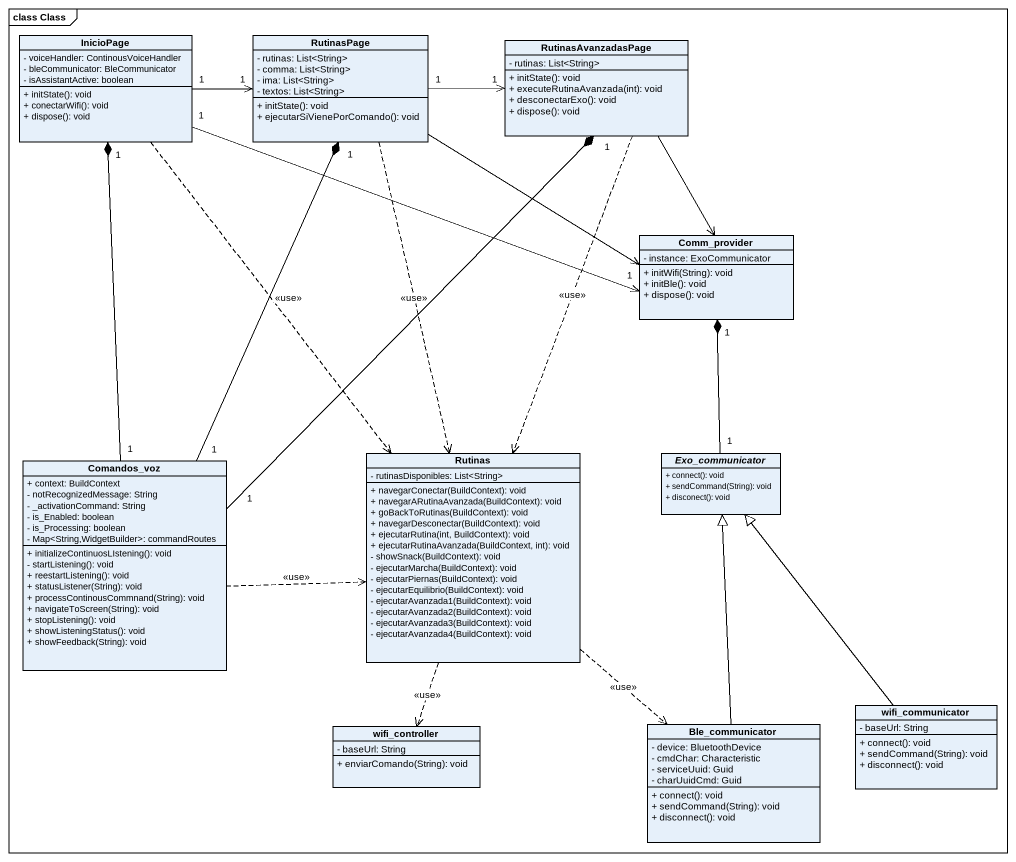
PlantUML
@startuml
mainframe class Class
hide circle
hide empty members
skinparam classAttributeIconSize 0
class InicioPage {
  - voiceHandler: ContinousVoiceHandler
  - bleCommunicator: BleCommunicator
  - isAssistantActive: boolean
  + initState(): void
  + conectarWifi(): void
  + dispose(): void
}
class RutinasPage {
  - rutinas: List<String>
  - comma: List<String>
  - ima: List<String>
  - textos: List<String>
  + initState(): void
  + ejecutarSiVienePorComando(): void
}
class RutinasAvanzadasPage {
  - rutinas: List<String>
  + initState(): void
  + executeRutinaAvanzada(int): void
  + desconectarExo(): void
  + dispose(): void
}
class Comm_provider {
  - instance: ExoCommunicator
  + initWifi(String): void
  + initBle(): void
  + dispose(): void
}
class Comandos_voz {
  + context: BuildContext
  - notRecognizedMessage: String
  - _activationCommand: String
  - is_Enabled: boolean
  - is_Processing: boolean
  - Map<String,WidgetBuilder>: commandRoutes
  + initializeContinuosLIstening(): void
  - startListening(): void
  + reestartListening(): void
  + statusListener(String): void
  + processContinousCommnand(String): void
  + navigateToScreen(String): void
  + stopListening(): void
  + showListeningStatus(): void
  + showFeedback(String): void
}
class Rutinas {
  - rutinasDisponibles: List<String>
  + navegarConectar(BuildContext): void
  + navegarARutinaAvanzada(BuildContext): void
  + goBackToRutinas(BuildContext): void
  + navegarDesconectar(BuildContext): void
  + ejecutarRutina(int, BuildContext): void
  + ejecutarRutinaAvanzada(BuildContext, int): void
  - showSnack(BuildContext): void
  - ejecutarMarcha(BuildContext): void
  - ejecutarPiernas(BuildContext): void
  - ejecutarEquilibrio(BuildContext): void
  - ejecutarAvanzada1(BuildContext): void
  - ejecutarAvanzada2(BuildContext): void
  - ejecutarAvanzada3(BuildContext): void
  - ejecutarAvanzada4(BuildContext): void
}
abstract class Exo_communicator {
  + connect(): void
  + sendCommand(String): void
  + disconect(): void
}
class wifi_communicator {
  - baseUrl: String
  + connect(): void
  + sendCommand(String): void
  + disconnect(): void
}
class wifi_controller {
  - baseUrl: String
  + enviarComando(String): void
}
class Ble_communicator {
  - device: BluetoothDevice
  - cmdChar: Characteristic
  - serviceUuid: Guid
  - charUuidCmd: Guid
  + connect(): void
  + sendCommand(String): void
  + disconnect(): void
}
InicioPage "1" -right-> "1" RutinasPage
InicioPage "1" -right-> "1" Comm_provider
InicioPage ..> Rutinas : <<use>>
RutinasPage "1" -right-> "1" RutinasAvanzadasPage
RutinasPage -right-> Comm_provider
RutinasPage ..> Rutinas : <<use>>
RutinasAvanzadasPage --> Comm_provider
RutinasAvanzadasPage ..> Rutinas : <<use>>
Comandos_voz "1" -up-* "1" InicioPage
Comandos_voz "1" -up-* "1" RutinasPage
Comandos_voz "1" -up-* "1" RutinasAvanzadasPage
Comandos_voz .right.> Rutinas : <<use>>
Rutinas ..> wifi_controller : <<use>>
Rutinas ..> Ble_communicator : <<use>>
Exo_communicator "1" -up-* "1" Comm_provider
wifi_communicator -up-|> Exo_communicator
Ble_communicator -up-|> Exo_communicator
@enduml
